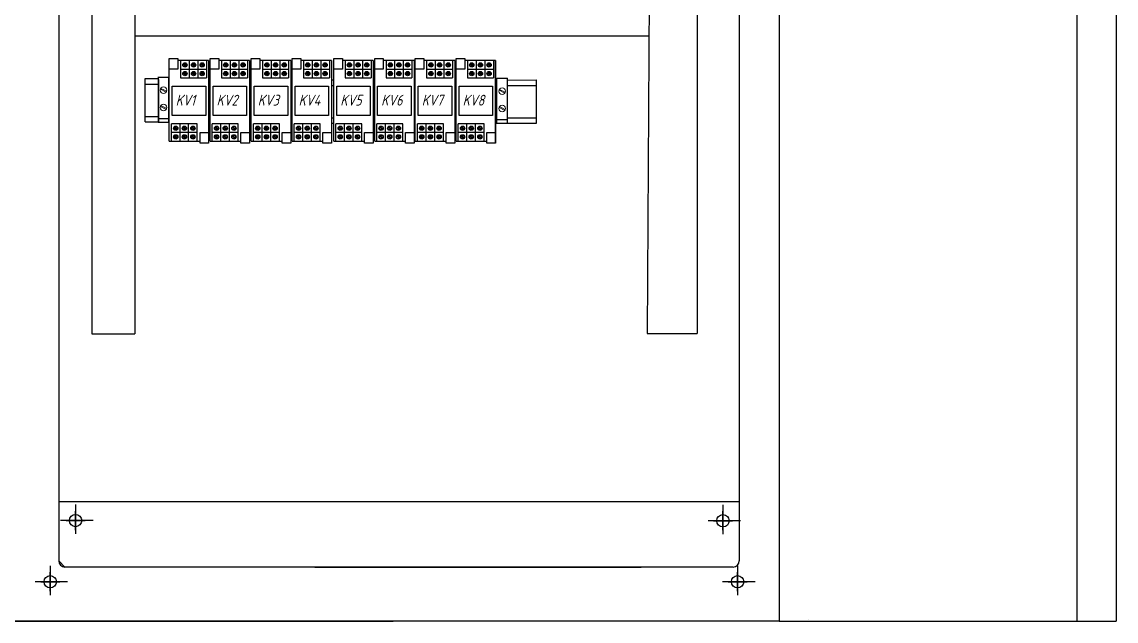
# Model space of a CAD drawing. Header units: millimetres. Extents: x 3980 to 4600, y -5280 to -3332.
# Drawn here: x 4118.4 to 4295.7, y -5054.9 to -4957.9 of the extents above; entities that cross this region are included whole.
import ezdxf

# ---------------------------------------------------------------- set-up
doc = ezdxf.new("R2010")
doc.units = ezdxf.units.MM
doc.layers.add('ссылки', color=7, linetype='Continuous')
doc.styles.add('ЕСКД', font='', dxfattribs={"oblique": 15, "height": 2.5})
doc.styles.get('ЕСКД').set_extended_font_data('GOST type A')

msp = doc.modelspace()

# ---------------------------------------------------------------- linework, layer by layer
at = {"color": 7, "lineweight": 30}
for p, q in [((4241.074, -4891.771), (4241.074, -5054.942)), ((4289.303, -4891.771), (4289.303, -5054.942)), ((4295.653, -4891.771), (4295.653, -5054.942)), ((4124.335, -4901.521), (4124.335, -5045.192)), ((4234.584, -4901.521), (4234.584, -5007.534)), ((4124.335, -4910.428), (4124.335, -5019.645)), ((4124.335, -4910.478), (4124.335, -5019.645)), ((4234.584, -4910.528), (4234.584, -5045.192)), ((4129.683, -4910.813), (4129.683, -5008.412)), ((4136.683, -4910.813), (4136.683, -5008.412)), ((4220.273, -4910.813), (4219.669, -5008.375)), ((4227.792, -4910.813), (4227.792, -5008.375)), ((4136.683, -4960.184), (4219.968, -4960.184)), ((4138.319, -4974.118), (4138.319, -4967.118)), ((4140.489, -4966.894), (4142.169, -4966.894)), ((4140.489, -4974.244), (4140.489, -4966.894)), ((4140.499, -4974.201), (4140.499, -4966.851)), ((4140.501, -4974.162), (4140.501, -4966.851)), ((4142.169, -4974.244), (4142.169, -4966.894)), ((4142.169, -4974.244), (4142.169, -4967.244)), ((4195.346, -4967.057), (4197.026, -4967.057)), ((4195.346, -4974.407), (4195.346, -4967.057)), ((4197.026, -4974.407), (4197.026, -4967.057)), ((4201.725, -4974.332), (4201.725, -4967.332)), ((4197.026, -4974.407), (4197.026, -4967.407)), ((4142.169, -4974.244), (4140.489, -4974.244)), ((4197.026, -4974.407), (4195.346, -4974.407)), ((4124.335, -5035.589), (4234.584, -5035.589)), ((4233.584, -5046.192), (4125.335, -5046.192)), ((4241.074, -5054.942), (4116.21, -5054.942)), ((4241.074, -5054.942), (4295.653, -5054.942))]:
    msp.add_line(p, q, dxfattribs=at)
at = {"lineweight": 30}
for p, q in [((4142.243, -4963.858), (4143.643, -4963.858)), ((4142.243, -4977.246), (4142.243, -4963.858)), ((4143.643, -4965.608), (4142.243, -4965.608)), ((4143.643, -4963.858), (4143.643, -4965.608)), ((4148.631, -4964.208), (4143.643, -4964.208)), ((4148.631, -4964.208), (4148.631, -4977.596)), ((4148.866, -4963.858), (4150.266, -4963.858)), ((4148.866, -4977.246), (4148.866, -4963.858)), ((4150.266, -4965.608), (4148.866, -4965.608)), ((4150.266, -4963.858), (4150.266, -4965.608)), ((4155.254, -4964.208), (4150.266, -4964.208)), ((4155.254, -4964.208), (4155.254, -4977.596)), ((4155.534, -4963.858), (4156.934, -4963.858)), ((4155.534, -4977.246), (4155.534, -4963.858)), ((4156.934, -4965.608), (4155.534, -4965.608)), ((4156.934, -4963.858), (4156.934, -4965.608)), ((4161.921, -4964.208), (4156.934, -4964.208)), ((4161.921, -4964.208), (4161.921, -4977.596)), ((4162.157, -4963.858), (4163.557, -4963.858)), ((4162.157, -4977.246), (4162.157, -4963.858)), ((4163.557, -4965.608), (4162.157, -4965.608)), ((4163.557, -4963.858), (4163.557, -4965.608)), ((4168.544, -4964.208), (4163.557, -4964.208)), ((4168.544, -4964.208), (4168.544, -4977.596)), ((4168.906, -4963.858), (4170.306, -4963.858)), ((4168.906, -4977.246), (4168.906, -4963.858)), ((4170.306, -4965.608), (4168.906, -4965.608)), ((4170.306, -4963.858), (4170.306, -4965.608)), ((4175.293, -4964.208), (4170.306, -4964.208)), ((4175.293, -4964.208), (4175.293, -4977.596)), ((4175.529, -4963.858), (4176.929, -4963.858)), ((4175.529, -4977.246), (4175.529, -4963.858)), ((4176.929, -4965.608), (4175.529, -4965.608)), ((4176.929, -4963.858), (4176.929, -4965.608)), ((4181.916, -4964.208), (4176.929, -4964.208)), ((4181.916, -4964.208), (4181.916, -4977.596)), ((4182.106, -4963.858), (4183.506, -4963.858)), ((4182.106, -4977.246), (4182.106, -4963.858)), ((4183.506, -4965.608), (4182.106, -4965.608)), ((4183.506, -4963.858), (4183.506, -4965.608)), ((4188.493, -4964.208), (4183.506, -4964.208)), ((4188.493, -4964.208), (4188.493, -4977.596)), ((4188.729, -4963.858), (4190.129, -4963.858)), ((4188.729, -4977.246), (4188.729, -4963.858)), ((4190.129, -4965.608), (4188.729, -4965.608)), ((4190.129, -4963.858), (4190.129, -4965.608)), ((4195.116, -4964.208), (4190.129, -4964.208)), ((4195.116, -4964.208), (4195.116, -4977.596)), ((4195.116, -4977.596), (4195.116, -4964.208)), ((4142.725, -4968.364), (4148.15, -4968.364)), ((4142.725, -4973.089), (4142.725, -4968.364)), ((4148.15, -4968.364), (4148.15, -4973.089)), ((4149.347, -4968.364), (4154.772, -4968.364)), ((4149.347, -4973.089), (4149.347, -4968.364)), ((4154.772, -4968.364), (4154.772, -4973.089)), ((4156.015, -4968.364), (4161.44, -4968.364)), ((4156.015, -4973.089), (4156.015, -4968.364)), ((4161.44, -4968.364), (4161.44, -4973.089)), ((4162.638, -4968.364), (4168.063, -4968.364)), ((4162.638, -4973.089), (4162.638, -4968.364)), ((4168.063, -4968.364), (4168.063, -4973.089)), ((4169.387, -4968.364), (4174.812, -4968.364)), ((4169.387, -4973.089), (4169.387, -4968.364)), ((4174.812, -4968.364), (4174.812, -4973.089)), ((4176.01, -4968.364), (4181.435, -4968.364)), ((4176.01, -4973.089), (4176.01, -4968.364)), ((4181.435, -4968.364), (4181.435, -4973.089)), ((4182.587, -4968.364), (4188.012, -4968.364)), ((4182.587, -4973.089), (4182.587, -4968.364)), ((4188.012, -4968.364), (4188.012, -4973.089)), ((4189.21, -4968.364), (4194.635, -4968.364)), ((4189.21, -4973.089), (4189.21, -4968.364)), ((4194.635, -4968.364), (4194.635, -4973.089)), ((4148.15, -4973.089), (4142.725, -4973.089)), ((4154.772, -4973.089), (4149.347, -4973.089)), ((4161.44, -4973.089), (4156.015, -4973.089)), ((4168.063, -4973.089), (4162.638, -4973.089)), ((4174.812, -4973.089), (4169.387, -4973.089)), ((4181.435, -4973.089), (4176.01, -4973.089)), ((4188.012, -4973.089), (4182.587, -4973.089)), ((4194.635, -4973.089), (4189.21, -4973.089)), ((4147.231, -4977.596), (4147.231, -4975.846)), ((4147.231, -4975.846), (4148.631, -4975.846)), ((4153.854, -4977.596), (4153.854, -4975.846)), ((4153.854, -4975.846), (4155.254, -4975.846)), ((4160.521, -4977.596), (4160.521, -4975.846)), ((4160.521, -4975.846), (4161.921, -4975.846)), ((4167.144, -4977.596), (4167.144, -4975.846)), ((4167.144, -4975.846), (4168.544, -4975.846)), ((4173.893, -4977.596), (4173.893, -4975.846)), ((4173.893, -4975.846), (4175.293, -4975.846)), ((4180.516, -4977.596), (4180.516, -4975.846)), ((4180.516, -4975.846), (4181.916, -4975.846)), ((4187.093, -4977.596), (4187.093, -4975.846)), ((4187.093, -4975.846), (4188.493, -4975.846)), ((4193.716, -4977.596), (4193.716, -4975.846)), ((4193.716, -4975.846), (4195.116, -4975.846)), ((4142.243, -4977.246), (4147.231, -4977.246)), ((4148.631, -4977.596), (4147.231, -4977.596)), ((4148.866, -4977.246), (4153.854, -4977.246)), ((4155.254, -4977.596), (4153.854, -4977.596)), ((4155.534, -4977.246), (4160.521, -4977.246)), ((4161.921, -4977.596), (4160.521, -4977.596)), ((4162.157, -4977.246), (4167.144, -4977.246)), ((4168.544, -4977.596), (4167.144, -4977.596)), ((4168.906, -4977.246), (4173.893, -4977.246)), ((4175.293, -4977.596), (4173.893, -4977.596)), ((4175.529, -4977.246), (4180.516, -4977.246)), ((4181.916, -4977.596), (4180.516, -4977.596)), ((4182.106, -4977.246), (4187.093, -4977.246)), ((4188.493, -4977.596), (4187.093, -4977.596)), ((4188.729, -4977.246), (4193.716, -4977.246)), ((4195.116, -4977.596), (4193.716, -4977.596))]:
    msp.add_line(p, q, dxfattribs=at)
for p, q in [((4144.081, -4964.208), (4144.081, -4967.008)), ((4144.081, -4965.608), (4148.281, -4965.608)), ((4144.938, -4965.14), (4144.549, -4964.751)), ((4145.012, -4965.066), (4144.624, -4964.677)), ((4145.481, -4964.208), (4145.481, -4967.008)), ((4146.338, -4965.14), (4145.949, -4964.751)), ((4146.412, -4965.066), (4146.024, -4964.677)), ((4146.881, -4964.208), (4146.881, -4967.008)), ((4147.738, -4965.14), (4147.349, -4964.751)), ((4147.812, -4965.066), (4147.424, -4964.677)), ((4148.281, -4964.208), (4148.281, -4967.008)), ((4150.704, -4964.208), (4150.704, -4967.008)), ((4150.704, -4965.608), (4154.904, -4965.608)), ((4151.561, -4965.14), (4151.172, -4964.751)), ((4151.635, -4965.066), (4151.246, -4964.677)), ((4152.104, -4964.208), (4152.104, -4967.008)), ((4152.961, -4965.14), (4152.572, -4964.751)), ((4153.035, -4965.066), (4152.646, -4964.677)), ((4153.504, -4964.208), (4153.504, -4967.008)), ((4154.361, -4965.14), (4153.972, -4964.751)), ((4154.435, -4965.066), (4154.046, -4964.677)), ((4154.904, -4964.208), (4154.904, -4967.008)), ((4157.371, -4964.208), (4157.371, -4967.008)), ((4157.371, -4965.608), (4161.571, -4965.608)), ((4158.229, -4965.14), (4157.84, -4964.751)), ((4158.303, -4965.066), (4157.914, -4964.677)), ((4158.771, -4964.208), (4158.771, -4967.008)), ((4159.629, -4965.14), (4159.24, -4964.751)), ((4159.703, -4965.066), (4159.314, -4964.677)), ((4160.171, -4964.208), (4160.171, -4967.008)), ((4161.029, -4965.14), (4160.64, -4964.751)), ((4161.103, -4965.066), (4160.714, -4964.677)), ((4161.571, -4964.208), (4161.571, -4967.008)), ((4163.994, -4964.208), (4163.994, -4967.008)), ((4163.994, -4965.608), (4168.194, -4965.608)), ((4164.851, -4965.14), (4164.463, -4964.751)), ((4164.926, -4965.066), (4164.537, -4964.677)), ((4165.394, -4964.208), (4165.394, -4967.008)), ((4166.251, -4965.14), (4165.863, -4964.751)), ((4166.326, -4965.066), (4165.937, -4964.677)), ((4166.794, -4964.208), (4166.794, -4967.008)), ((4167.651, -4965.14), (4167.263, -4964.751)), ((4167.726, -4965.066), (4167.337, -4964.677)), ((4168.194, -4964.208), (4168.194, -4967.008)), ((4170.743, -4964.208), (4170.743, -4967.008)), ((4170.743, -4965.608), (4174.943, -4965.608)), ((4171.601, -4965.14), (4171.212, -4964.751)), ((4171.675, -4965.066), (4171.286, -4964.677)), ((4172.143, -4964.208), (4172.143, -4967.008)), ((4173.001, -4965.14), (4172.612, -4964.751)), ((4173.075, -4965.066), (4172.686, -4964.677)), ((4173.543, -4964.208), (4173.543, -4967.008)), ((4174.401, -4965.14), (4174.012, -4964.751)), ((4174.475, -4965.066), (4174.086, -4964.677)), ((4174.943, -4964.208), (4174.943, -4967.008)), ((4177.366, -4964.208), (4177.366, -4967.008)), ((4177.366, -4965.608), (4181.566, -4965.608)), ((4178.224, -4965.14), (4177.835, -4964.751)), ((4178.298, -4965.066), (4177.909, -4964.677)), ((4178.766, -4964.208), (4178.766, -4967.008)), ((4179.624, -4965.14), (4179.235, -4964.751)), ((4179.698, -4965.066), (4179.309, -4964.677)), ((4180.166, -4964.208), (4180.166, -4967.008)), ((4181.024, -4965.14), (4180.635, -4964.751)), ((4181.098, -4965.066), (4180.709, -4964.677)), ((4181.566, -4964.208), (4181.566, -4967.008)), ((4183.943, -4964.208), (4183.943, -4967.008)), ((4183.943, -4965.608), (4188.143, -4965.608)), ((4184.801, -4965.14), (4184.412, -4964.751)), ((4184.875, -4965.066), (4184.486, -4964.677)), ((4185.343, -4964.208), (4185.343, -4967.008)), ((4186.201, -4965.14), (4185.812, -4964.751)), ((4186.275, -4965.066), (4185.886, -4964.677)), ((4186.743, -4964.208), (4186.743, -4967.008)), ((4187.601, -4965.14), (4187.212, -4964.751)), ((4187.675, -4965.066), (4187.286, -4964.677)), ((4188.143, -4964.208), (4188.143, -4967.008)), ((4190.566, -4964.208), (4190.566, -4967.008)), ((4190.566, -4965.608), (4194.766, -4965.608)), ((4191.423, -4965.14), (4191.034, -4964.751)), ((4191.498, -4965.066), (4191.109, -4964.677)), ((4191.966, -4964.208), (4191.966, -4967.008)), ((4192.823, -4965.14), (4192.434, -4964.751)), ((4192.898, -4965.066), (4192.509, -4964.677)), ((4193.366, -4964.208), (4193.366, -4967.008)), ((4194.223, -4965.14), (4193.834, -4964.751)), ((4194.298, -4965.066), (4193.909, -4964.677)), ((4194.766, -4964.208), (4194.766, -4967.008)), ((4144.081, -4967.008), (4148.281, -4967.008)), ((4144.938, -4966.54), (4144.549, -4966.151)), ((4145.012, -4966.466), (4144.624, -4966.077)), ((4146.338, -4966.54), (4145.949, -4966.151)), ((4146.412, -4966.466), (4146.024, -4966.077)), ((4147.738, -4966.54), (4147.349, -4966.151)), ((4147.812, -4966.466), (4147.424, -4966.077)), ((4150.704, -4967.008), (4154.904, -4967.008)), ((4151.561, -4966.54), (4151.172, -4966.151)), ((4151.635, -4966.466), (4151.246, -4966.077)), ((4152.961, -4966.54), (4152.572, -4966.151)), ((4153.035, -4966.466), (4152.646, -4966.077)), ((4154.361, -4966.54), (4153.972, -4966.151)), ((4154.435, -4966.466), (4154.046, -4966.077)), ((4157.371, -4967.008), (4161.571, -4967.008)), ((4158.229, -4966.54), (4157.84, -4966.151)), ((4158.303, -4966.466), (4157.914, -4966.077)), ((4159.629, -4966.54), (4159.24, -4966.151)), ((4159.703, -4966.466), (4159.314, -4966.077)), ((4161.029, -4966.54), (4160.64, -4966.151)), ((4161.103, -4966.466), (4160.714, -4966.077)), ((4163.994, -4967.008), (4168.194, -4967.008)), ((4164.851, -4966.54), (4164.463, -4966.151)), ((4164.926, -4966.466), (4164.537, -4966.077)), ((4166.251, -4966.54), (4165.863, -4966.151)), ((4166.326, -4966.466), (4165.937, -4966.077)), ((4167.651, -4966.54), (4167.263, -4966.151)), ((4167.726, -4966.466), (4167.337, -4966.077)), ((4170.743, -4967.008), (4174.943, -4967.008)), ((4171.601, -4966.54), (4171.212, -4966.151)), ((4171.675, -4966.466), (4171.286, -4966.077)), ((4173.001, -4966.54), (4172.612, -4966.151)), ((4173.075, -4966.466), (4172.686, -4966.077)), ((4174.401, -4966.54), (4174.012, -4966.151)), ((4174.475, -4966.466), (4174.086, -4966.077)), ((4177.366, -4967.008), (4181.566, -4967.008)), ((4178.224, -4966.54), (4177.835, -4966.151)), ((4178.298, -4966.466), (4177.909, -4966.077)), ((4179.624, -4966.54), (4179.235, -4966.151)), ((4179.698, -4966.466), (4179.309, -4966.077)), ((4181.024, -4966.54), (4180.635, -4966.151)), ((4181.098, -4966.466), (4180.709, -4966.077)), ((4183.943, -4967.008), (4188.143, -4967.008)), ((4184.801, -4966.54), (4184.412, -4966.151)), ((4184.875, -4966.466), (4184.486, -4966.077)), ((4186.201, -4966.54), (4185.812, -4966.151)), ((4186.275, -4966.466), (4185.886, -4966.077)), ((4187.601, -4966.54), (4187.212, -4966.151)), ((4187.675, -4966.466), (4187.286, -4966.077)), ((4190.566, -4967.008), (4194.766, -4967.008)), ((4191.423, -4966.54), (4191.034, -4966.151)), ((4191.498, -4966.466), (4191.109, -4966.077)), ((4192.823, -4966.54), (4192.434, -4966.151)), ((4192.898, -4966.466), (4192.509, -4966.077)), ((4194.223, -4966.54), (4193.834, -4966.151)), ((4194.298, -4966.466), (4193.909, -4966.077)), ((4142.593, -4977.246), (4142.593, -4974.446)), ((4146.793, -4974.446), (4142.593, -4974.446)), ((4143.993, -4977.246), (4143.993, -4974.446)), ((4145.393, -4977.246), (4145.393, -4974.446)), ((4146.793, -4977.246), (4146.793, -4974.446)), ((4149.216, -4977.246), (4149.216, -4974.446)), ((4153.416, -4974.446), (4149.216, -4974.446)), ((4150.616, -4977.246), (4150.616, -4974.446)), ((4152.016, -4977.246), (4152.016, -4974.446)), ((4153.416, -4977.246), (4153.416, -4974.446)), ((4155.884, -4977.246), (4155.884, -4974.446)), ((4160.084, -4974.446), (4155.884, -4974.446)), ((4157.284, -4977.246), (4157.284, -4974.446)), ((4158.684, -4977.246), (4158.684, -4974.446)), ((4160.084, -4977.246), (4160.084, -4974.446)), ((4162.507, -4977.246), (4162.507, -4974.446)), ((4166.707, -4974.446), (4162.507, -4974.446)), ((4163.907, -4977.246), (4163.907, -4974.446)), ((4165.307, -4977.246), (4165.307, -4974.446)), ((4166.707, -4977.246), (4166.707, -4974.446)), ((4169.256, -4977.246), (4169.256, -4974.446)), ((4173.456, -4974.446), (4169.256, -4974.446)), ((4170.656, -4977.246), (4170.656, -4974.446)), ((4172.056, -4977.246), (4172.056, -4974.446)), ((4173.456, -4977.246), (4173.456, -4974.446)), ((4175.879, -4977.246), (4175.879, -4974.446)), ((4180.079, -4974.446), (4175.879, -4974.446)), ((4177.279, -4977.246), (4177.279, -4974.446)), ((4178.679, -4977.246), (4178.679, -4974.446)), ((4180.079, -4977.246), (4180.079, -4974.446)), ((4182.456, -4977.246), (4182.456, -4974.446)), ((4186.656, -4974.446), (4182.456, -4974.446)), ((4183.856, -4977.246), (4183.856, -4974.446)), ((4185.256, -4977.246), (4185.256, -4974.446)), ((4186.656, -4977.246), (4186.656, -4974.446)), ((4189.079, -4977.246), (4189.079, -4974.446)), ((4193.279, -4974.446), (4189.079, -4974.446)), ((4190.479, -4977.246), (4190.479, -4974.446)), ((4191.879, -4977.246), (4191.879, -4974.446)), ((4193.279, -4977.246), (4193.279, -4974.446)), ((4146.793, -4975.846), (4142.593, -4975.846)), ((4143.062, -4974.988), (4143.451, -4975.377)), ((4143.136, -4974.914), (4143.525, -4975.303)), ((4144.462, -4974.988), (4144.851, -4975.377)), ((4144.536, -4974.914), (4144.925, -4975.303)), ((4145.862, -4974.988), (4146.251, -4975.377)), ((4145.936, -4974.914), (4146.325, -4975.303)), ((4153.416, -4975.846), (4149.216, -4975.846)), ((4149.685, -4974.988), (4150.074, -4975.377)), ((4149.759, -4974.914), (4150.148, -4975.303)), ((4151.085, -4974.988), (4151.474, -4975.377)), ((4151.159, -4974.914), (4151.548, -4975.303)), ((4152.485, -4974.988), (4152.874, -4975.377)), ((4152.559, -4974.914), (4152.948, -4975.303)), ((4160.084, -4975.846), (4155.884, -4975.846)), ((4156.352, -4974.988), (4156.741, -4975.377)), ((4156.426, -4974.914), (4156.815, -4975.303)), ((4157.752, -4974.988), (4158.141, -4975.377)), ((4157.826, -4974.914), (4158.215, -4975.303)), ((4159.152, -4974.988), (4159.541, -4975.377)), ((4159.226, -4974.914), (4159.615, -4975.303)), ((4166.707, -4975.846), (4162.507, -4975.846)), ((4162.975, -4974.988), (4163.364, -4975.377)), ((4163.049, -4974.914), (4163.438, -4975.303)), ((4164.375, -4974.988), (4164.764, -4975.377)), ((4164.449, -4974.914), (4164.838, -4975.303)), ((4165.775, -4974.988), (4166.164, -4975.377)), ((4165.849, -4974.914), (4166.238, -4975.303)), ((4173.456, -4975.846), (4169.256, -4975.846)), ((4169.724, -4974.988), (4170.113, -4975.377)), ((4169.798, -4974.914), (4170.187, -4975.303)), ((4171.124, -4974.988), (4171.513, -4975.377)), ((4171.198, -4974.914), (4171.587, -4975.303)), ((4172.524, -4974.988), (4172.913, -4975.377)), ((4172.598, -4974.914), (4172.987, -4975.303)), ((4180.079, -4975.846), (4175.879, -4975.846)), ((4176.347, -4974.988), (4176.736, -4975.377)), ((4176.421, -4974.914), (4176.81, -4975.303)), ((4177.747, -4974.988), (4178.136, -4975.377)), ((4177.821, -4974.914), (4178.21, -4975.303)), ((4179.147, -4974.988), (4179.536, -4975.377)), ((4179.221, -4974.914), (4179.61, -4975.303)), ((4186.656, -4975.846), (4182.456, -4975.846)), ((4182.924, -4974.988), (4183.313, -4975.377)), ((4182.998, -4974.914), (4183.387, -4975.303)), ((4184.324, -4974.988), (4184.713, -4975.377)), ((4184.398, -4974.914), (4184.787, -4975.303)), ((4185.724, -4974.988), (4186.113, -4975.377)), ((4185.798, -4974.914), (4186.187, -4975.303)), ((4193.279, -4975.846), (4189.079, -4975.846)), ((4189.547, -4974.988), (4189.936, -4975.377)), ((4189.621, -4974.914), (4190.01, -4975.303)), ((4190.947, -4974.988), (4191.336, -4975.377)), ((4191.021, -4974.914), (4191.41, -4975.303)), ((4192.347, -4974.988), (4192.736, -4975.377)), ((4192.421, -4974.914), (4192.81, -4975.303)), ((4143.062, -4976.388), (4143.451, -4976.777)), ((4143.136, -4976.314), (4143.525, -4976.703)), ((4144.462, -4976.388), (4144.851, -4976.777)), ((4144.536, -4976.314), (4144.925, -4976.703)), ((4145.862, -4976.388), (4146.251, -4976.777)), ((4145.936, -4976.314), (4146.325, -4976.703)), ((4149.685, -4976.388), (4150.074, -4976.777)), ((4149.759, -4976.314), (4150.148, -4976.703)), ((4151.085, -4976.388), (4151.474, -4976.777)), ((4151.159, -4976.314), (4151.548, -4976.703)), ((4152.485, -4976.388), (4152.874, -4976.777)), ((4152.559, -4976.314), (4152.948, -4976.703)), ((4156.352, -4976.388), (4156.741, -4976.777)), ((4156.426, -4976.314), (4156.815, -4976.703)), ((4157.752, -4976.388), (4158.141, -4976.777)), ((4157.826, -4976.314), (4158.215, -4976.703)), ((4159.152, -4976.388), (4159.541, -4976.777)), ((4159.226, -4976.314), (4159.615, -4976.703)), ((4162.975, -4976.388), (4163.364, -4976.777)), ((4163.049, -4976.314), (4163.438, -4976.703)), ((4164.375, -4976.388), (4164.764, -4976.777)), ((4164.449, -4976.314), (4164.838, -4976.703)), ((4165.775, -4976.388), (4166.164, -4976.777)), ((4165.849, -4976.314), (4166.238, -4976.703)), ((4169.724, -4976.388), (4170.113, -4976.777)), ((4169.798, -4976.314), (4170.187, -4976.703)), ((4171.124, -4976.388), (4171.513, -4976.777)), ((4171.198, -4976.314), (4171.587, -4976.703)), ((4172.524, -4976.388), (4172.913, -4976.777)), ((4172.598, -4976.314), (4172.987, -4976.703)), ((4176.347, -4976.388), (4176.736, -4976.777)), ((4176.421, -4976.314), (4176.81, -4976.703)), ((4177.747, -4976.388), (4178.136, -4976.777)), ((4177.821, -4976.314), (4178.21, -4976.703)), ((4179.147, -4976.388), (4179.536, -4976.777)), ((4179.221, -4976.314), (4179.61, -4976.703)), ((4182.924, -4976.388), (4183.313, -4976.777)), ((4182.998, -4976.314), (4183.387, -4976.703)), ((4184.324, -4976.388), (4184.713, -4976.777)), ((4184.398, -4976.314), (4184.787, -4976.703)), ((4185.724, -4976.388), (4186.113, -4976.777)), ((4185.798, -4976.314), (4186.187, -4976.703)), ((4189.547, -4976.388), (4189.936, -4976.777)), ((4189.621, -4976.314), (4190.01, -4976.703)), ((4190.947, -4976.388), (4191.336, -4976.777)), ((4191.021, -4976.314), (4191.41, -4976.703)), ((4192.347, -4976.388), (4192.736, -4976.777)), ((4192.421, -4976.314), (4192.81, -4976.703)), ((4127.069, -5040.203), (4127.069, -5037.126)), ((4231.959, -5040.23), (4231.959, -5037.153)), ((4125.531, -5038.665), (4128.608, -5038.665)), ((4230.421, -5038.692), (4233.497, -5038.692)), ((4122.96, -5050.105), (4122.96, -5047.028)), ((4234.324, -5050.105), (4234.324, -5047.028)), ((4121.421, -5048.567), (4124.498, -5048.567)), ((4232.786, -5048.567), (4235.862, -5048.567))]:
    msp.add_line(p, q)
at = {"color": 0, "lineweight": 30}
for p, q in [((4138.319, -4967.118), (4140.499, -4967.118)), ((4148.631, -4967.332), (4148.866, -4967.332)), ((4155.254, -4967.332), (4155.489, -4967.332)), ((4161.921, -4967.332), (4162.157, -4967.332)), ((4168.544, -4967.332), (4168.906, -4967.332)), ((4175.293, -4967.332), (4175.529, -4967.332)), ((4181.916, -4967.332), (4182.106, -4967.332)), ((4188.493, -4967.332), (4188.729, -4967.332)), ((4195.116, -4967.332), (4195.351, -4967.332)), ((4197.031, -4967.346), (4201.725, -4967.34)), ((4138.319, -4967.993), (4140.499, -4967.993)), ((4148.631, -4968.207), (4148.866, -4968.207)), ((4155.254, -4968.207), (4155.489, -4968.207)), ((4161.921, -4968.207), (4162.157, -4968.207)), ((4168.544, -4968.207), (4168.906, -4968.207)), ((4175.293, -4968.207), (4175.529, -4968.207)), ((4181.916, -4968.207), (4182.106, -4968.207)), ((4188.493, -4968.207), (4188.729, -4968.207)), ((4195.116, -4968.207), (4195.351, -4968.207)), ((4197.031, -4968.207), (4201.725, -4968.207)), ((4138.319, -4973.243), (4140.499, -4973.243)), ((4138.319, -4974.118), (4140.499, -4974.122)), ((4148.631, -4973.457), (4148.866, -4973.457)), ((4148.631, -4974.332), (4148.866, -4974.332)), ((4155.254, -4973.457), (4155.489, -4973.457)), ((4155.254, -4974.332), (4155.489, -4974.332)), ((4161.921, -4973.457), (4162.157, -4973.457)), ((4161.921, -4974.332), (4162.157, -4974.332)), ((4168.544, -4973.457), (4168.906, -4973.457)), ((4168.544, -4974.332), (4168.906, -4974.332)), ((4175.293, -4973.457), (4175.529, -4973.457)), ((4175.293, -4974.332), (4175.529, -4974.332)), ((4181.916, -4973.457), (4182.106, -4973.457)), ((4181.916, -4974.332), (4182.106, -4974.332)), ((4188.493, -4973.457), (4188.729, -4973.457)), ((4188.493, -4974.332), (4188.729, -4974.332)), ((4195.116, -4973.457), (4195.351, -4973.457)), ((4195.116, -4974.332), (4195.351, -4974.332)), ((4197.031, -4973.457), (4201.725, -4973.457)), ((4197.031, -4974.332), (4201.725, -4974.332))]:
    msp.add_line(p, q, dxfattribs=at)
at = {"color": 250}
for p, q in [((4140.499, -4967.274), (4140.499, -4974.274)), ((4127.069, -5036.07), (4127.069, -5040.82)), ((4231.959, -5036.097), (4231.959, -5040.847)), ((4129.895, -5038.665), (4124.645, -5038.665)), ((4234.785, -5038.692), (4229.535, -5038.692)), ((4124.335, -5045.192), (4125.335, -5046.192)), ((4122.96, -5045.972), (4122.96, -5050.722)), ((4234.324, -5045.972), (4234.324, -5050.722)), ((4125.785, -5048.567), (4120.535, -5048.567)), ((4237.15, -5048.567), (4231.9, -5048.567)), ((4116.21, -5054.942), (4178.535, -5054.942))]:
    msp.add_line(p, q, dxfattribs=at)
at = {"color": 7, "linetype": 'Continuous', "lineweight": 0}
for p, q in [((4141.768, -4969.294), (4140.826, -4968.824)), ((4141.832, -4969.165), (4140.89, -4968.695)), ((4196.625, -4969.456), (4195.683, -4968.987)), ((4196.69, -4969.327), (4195.747, -4968.858)), ((4141.768, -4972.094), (4140.826, -4971.624)), ((4141.832, -4971.965), (4140.89, -4971.495)), ((4196.625, -4972.256), (4195.683, -4971.787)), ((4196.69, -4972.127), (4195.747, -4971.658))]:
    msp.add_line(p, q, dxfattribs=at)
at = {"color": 7, "lineweight": -3}
for p, q in [((4142.169, -4973.65), (4140.489, -4973.65)), ((4197.026, -4973.813), (4195.346, -4973.813))]:
    msp.add_line(p, q, dxfattribs=at)
at = {"color": 250, "lineweight": 30}
for p, q in [((4129.683, -5008.412), (4136.683, -5008.412)), ((4219.669, -5008.375), (4227.792, -5008.375))]:
    msp.add_line(p, q, dxfattribs=at)
at = {"color": 7}
for p, q in [((4165.822, -5046.192), (4218.701, -5046.192)), ((4241.074, -5054.942), (4245.833, -5054.942)), ((4241.074, -5054.942), (4245.833, -5054.942)), ((4245.854, -5054.631), (4245.854, -5054.631)), ((4245.854, -5054.631), (4245.854, -5054.631))]:
    msp.add_line(p, q, dxfattribs=at)
for centre, radius in [((4144.781, -4964.908), 0.35), ((4144.781, -4964.908), 0.28), ((4146.181, -4964.908), 0.35), ((4146.181, -4964.908), 0.28), ((4147.581, -4964.908), 0.35), ((4147.581, -4964.908), 0.28), ((4151.404, -4964.908), 0.35), ((4151.404, -4964.908), 0.28), ((4152.804, -4964.908), 0.35), ((4152.804, -4964.908), 0.28), ((4154.204, -4964.908), 0.35), ((4154.204, -4964.908), 0.28), ((4158.071, -4964.908), 0.35), ((4158.071, -4964.908), 0.28), ((4159.471, -4964.908), 0.35), ((4159.471, -4964.908), 0.28), ((4160.871, -4964.908), 0.35), ((4160.871, -4964.908), 0.28), ((4164.694, -4964.908), 0.35), ((4164.694, -4964.908), 0.28), ((4166.094, -4964.908), 0.35), ((4166.094, -4964.908), 0.28), ((4167.494, -4964.908), 0.35), ((4167.494, -4964.908), 0.28), ((4171.443, -4964.908), 0.35), ((4171.443, -4964.908), 0.28), ((4172.843, -4964.908), 0.35), ((4172.843, -4964.908), 0.28), ((4174.243, -4964.908), 0.35), ((4174.243, -4964.908), 0.28), ((4178.066, -4964.908), 0.35), ((4178.066, -4964.908), 0.28), ((4179.466, -4964.908), 0.35), ((4179.466, -4964.908), 0.28), ((4180.866, -4964.908), 0.35), ((4180.866, -4964.908), 0.28), ((4184.643, -4964.908), 0.35), ((4184.643, -4964.908), 0.28), ((4186.043, -4964.908), 0.35), ((4186.043, -4964.908), 0.28), ((4187.443, -4964.908), 0.35), ((4187.443, -4964.908), 0.28), ((4191.266, -4964.908), 0.35), ((4191.266, -4964.908), 0.28), ((4192.666, -4964.908), 0.35), ((4192.666, -4964.908), 0.28), ((4194.066, -4964.908), 0.35), ((4194.066, -4964.908), 0.28), ((4144.781, -4966.308), 0.35), ((4144.781, -4966.308), 0.28), ((4146.181, -4966.308), 0.35), ((4146.181, -4966.308), 0.28), ((4147.581, -4966.308), 0.35), ((4147.581, -4966.308), 0.28), ((4151.404, -4966.308), 0.35), ((4151.404, -4966.308), 0.28), ((4152.804, -4966.308), 0.35), ((4152.804, -4966.308), 0.28), ((4154.204, -4966.308), 0.35), ((4154.204, -4966.308), 0.28), ((4158.071, -4966.308), 0.35), ((4158.071, -4966.308), 0.28), ((4159.471, -4966.308), 0.35), ((4159.471, -4966.308), 0.28), ((4160.871, -4966.308), 0.35), ((4160.871, -4966.308), 0.28), ((4164.694, -4966.308), 0.35), ((4164.694, -4966.308), 0.28), ((4166.094, -4966.308), 0.35), ((4166.094, -4966.308), 0.28), ((4167.494, -4966.308), 0.35), ((4167.494, -4966.308), 0.28), ((4171.443, -4966.308), 0.35), ((4171.443, -4966.308), 0.28), ((4172.843, -4966.308), 0.35), ((4172.843, -4966.308), 0.28), ((4174.243, -4966.308), 0.35), ((4174.243, -4966.308), 0.28), ((4178.066, -4966.308), 0.35), ((4178.066, -4966.308), 0.28), ((4179.466, -4966.308), 0.35), ((4179.466, -4966.308), 0.28), ((4180.866, -4966.308), 0.35), ((4180.866, -4966.308), 0.28), ((4184.643, -4966.308), 0.35), ((4184.643, -4966.308), 0.28), ((4186.043, -4966.308), 0.35), ((4186.043, -4966.308), 0.28), ((4187.443, -4966.308), 0.35), ((4187.443, -4966.308), 0.28), ((4191.266, -4966.308), 0.35), ((4191.266, -4966.308), 0.28), ((4192.666, -4966.308), 0.35), ((4192.666, -4966.308), 0.28), ((4194.066, -4966.308), 0.35), ((4194.066, -4966.308), 0.28), ((4143.293, -4975.146), 0.35), ((4143.293, -4976.546), 0.35), ((4143.293, -4975.146), 0.28), ((4143.293, -4976.546), 0.28), ((4144.693, -4975.146), 0.35), ((4144.693, -4976.546), 0.35), ((4144.693, -4975.146), 0.28), ((4144.693, -4976.546), 0.28), ((4146.093, -4975.146), 0.35), ((4146.093, -4976.546), 0.35), ((4146.093, -4975.146), 0.28), ((4146.093, -4976.546), 0.28), ((4149.916, -4975.146), 0.35), ((4149.916, -4976.546), 0.35), ((4149.916, -4975.146), 0.28), ((4149.916, -4976.546), 0.28), ((4151.316, -4975.146), 0.35), ((4151.316, -4976.546), 0.35), ((4151.316, -4975.146), 0.28), ((4151.316, -4976.546), 0.28), ((4152.716, -4975.146), 0.35), ((4152.716, -4976.546), 0.35), ((4152.716, -4975.146), 0.28), ((4152.716, -4976.546), 0.28), ((4156.584, -4975.146), 0.35), ((4156.584, -4976.546), 0.35), ((4156.584, -4975.146), 0.28), ((4156.584, -4976.546), 0.28), ((4157.984, -4975.146), 0.35), ((4157.984, -4976.546), 0.35), ((4157.984, -4975.146), 0.28), ((4157.984, -4976.546), 0.28), ((4159.384, -4975.146), 0.35), ((4159.384, -4976.546), 0.35), ((4159.384, -4975.146), 0.28), ((4159.384, -4976.546), 0.28), ((4163.207, -4975.146), 0.35), ((4163.207, -4976.546), 0.35), ((4163.207, -4975.146), 0.28), ((4163.207, -4976.546), 0.28), ((4164.607, -4975.146), 0.35), ((4164.607, -4976.546), 0.35), ((4164.607, -4975.146), 0.28), ((4164.607, -4976.546), 0.28), ((4166.007, -4975.146), 0.35), ((4166.007, -4976.546), 0.35), ((4166.007, -4975.146), 0.28), ((4166.007, -4976.546), 0.28), ((4169.956, -4975.146), 0.35), ((4169.956, -4976.546), 0.35), ((4169.956, -4975.146), 0.28), ((4169.956, -4976.546), 0.28), ((4171.356, -4975.146), 0.35), ((4171.356, -4976.546), 0.35), ((4171.356, -4975.146), 0.28), ((4171.356, -4976.546), 0.28), ((4172.756, -4975.146), 0.35), ((4172.756, -4976.546), 0.35), ((4172.756, -4975.146), 0.28), ((4172.756, -4976.546), 0.28), ((4176.579, -4975.146), 0.35), ((4176.579, -4976.546), 0.35), ((4176.579, -4975.146), 0.28), ((4176.579, -4976.546), 0.28), ((4177.979, -4975.146), 0.35), ((4177.979, -4976.546), 0.35), ((4177.979, -4975.146), 0.28), ((4177.979, -4976.546), 0.28), ((4179.379, -4975.146), 0.35), ((4179.379, -4976.546), 0.35), ((4179.379, -4975.146), 0.28), ((4179.379, -4976.546), 0.28), ((4183.156, -4975.146), 0.35), ((4183.156, -4976.546), 0.35), ((4183.156, -4975.146), 0.28), ((4183.156, -4976.546), 0.28), ((4184.556, -4975.146), 0.35), ((4184.556, -4976.546), 0.35), ((4184.556, -4975.146), 0.28), ((4184.556, -4976.546), 0.28), ((4185.956, -4975.146), 0.35), ((4185.956, -4976.546), 0.35), ((4185.956, -4975.146), 0.28), ((4185.956, -4976.546), 0.28), ((4189.779, -4975.146), 0.35), ((4189.779, -4976.546), 0.35), ((4189.779, -4975.146), 0.28), ((4189.779, -4976.546), 0.28), ((4191.179, -4975.146), 0.35), ((4191.179, -4976.546), 0.35), ((4191.179, -4975.146), 0.28), ((4191.179, -4976.546), 0.28), ((4192.579, -4975.146), 0.35), ((4192.579, -4976.546), 0.35), ((4192.579, -4975.146), 0.28), ((4192.579, -4976.546), 0.28)]:
    msp.add_circle(centre, radius)
at = {"color": 7, "linetype": 'Continuous', "lineweight": 0}
for centre in [(4141.329, -4968.994), (4196.186, -4969.157), (4141.329, -4971.794), (4196.186, -4971.957)]:
    msp.add_circle(centre, 0.531, dxfattribs=at)
at = {"color": 7, "lineweight": 30}
for centre, start, end in [((4125.335, -5045.192), 180, 270), ((4233.584, -5045.192), 270, 0)]:
    msp.add_arc(centre, 1, start, end, dxfattribs=at)
at = {"layer": 'ссылки', "lineweight": 30}
for centre in [(4127.069, -5038.665), (4231.959, -5038.692), (4122.96, -5048.567), (4234.324, -5048.567)]:
    msp.add_circle(centre, 1, dxfattribs=at)

# ---------------------------------------------------------------- texts
at = {"style": 'ЕСКД', "oblique": 15}
for s, p in [('KV1', (4143.294, -4971.485)), ('KV2', (4149.917, -4971.485)), ('KV3', (4156.584, -4971.485)), ('KV4', (4163.207, -4971.485)), ('KV5', (4169.957, -4971.485)), ('KV6', (4176.579, -4971.485)), ('KV7', (4183.156, -4971.485)), ('KV8', (4189.779, -4971.485))]:
    msp.add_text(s, height=1.75, dxfattribs=at).set_placement(p)

doc.saveas('drawing.dxf')
